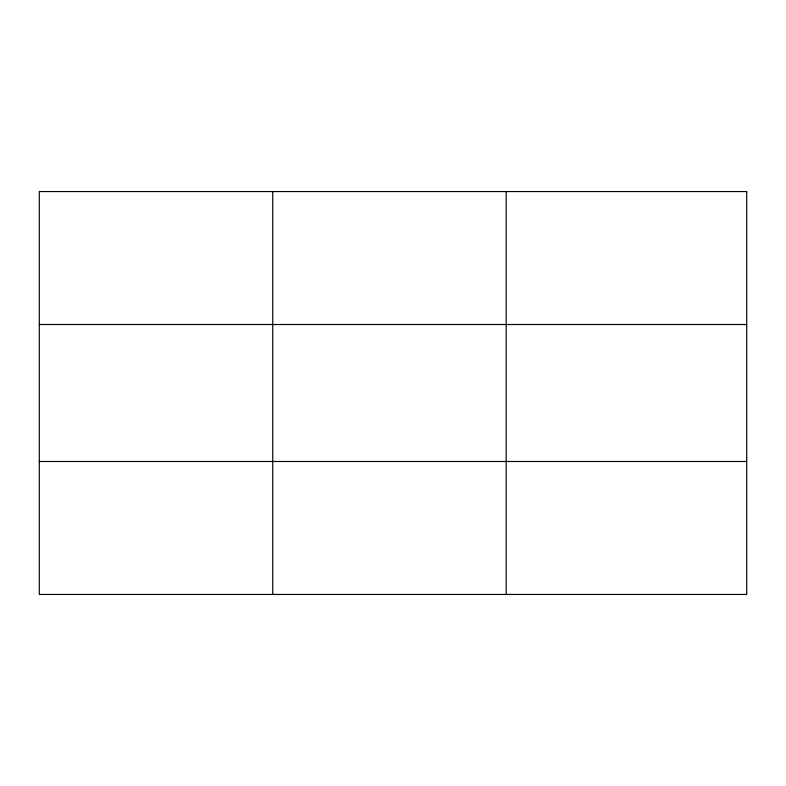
<?xml version="1.0" encoding="UTF-8"?>
<svg xmlns="http://www.w3.org/2000/svg" width="786" height="786" viewBox="0 0 786 786"><rect width="100%" height="100%" fill="white"/><g stroke="black" fill="none" stroke-linecap="round" stroke-linejoin="round"><path stroke-width="1.18" d="M272.742 594.452L272.742 191.548M506.184 594.452L506.184 191.548M39.3 324.51L746.7 324.51M39.3 461.49L746.7 461.49M746.7 191.548L746.7 594.452L39.3 594.452L39.3 191.548L746.7 191.548"/></g></svg>
